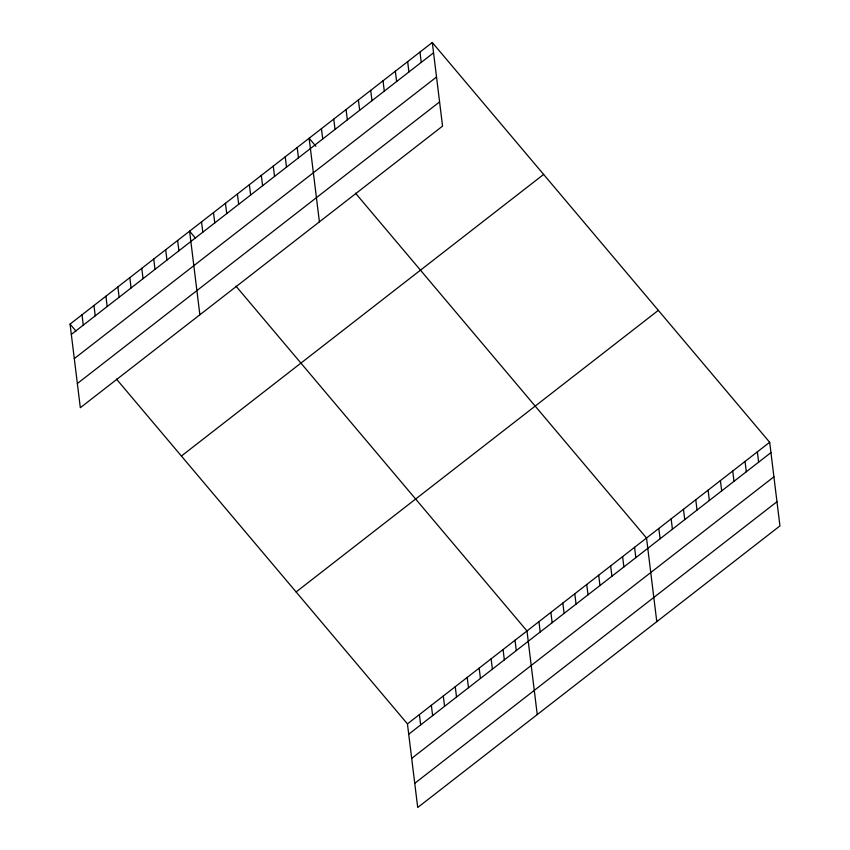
<?xml version="1.0" encoding="UTF-8"?>
<svg xmlns="http://www.w3.org/2000/svg" width="850" height="850" viewBox="0 0 850 850"><rect width="100%" height="100%" fill="white"/><g stroke="black" fill="none" stroke-linecap="round" stroke-linejoin="round"><path stroke-width="1.27" d="M432.289 42.5L442.553 126.119L80.325 407.713L70.061 324.094L432.289 42.5L769.675 442.287L779.939 525.906L417.711 807.5L407.447 723.881L116.45 379.068M71.326 334.411L433.553 52.817M74.301 358.604L436.528 77.01M77.361 383.52L439.588 101.926M181.401 456.025L543.628 174.431M296.108 591.951L658.336 310.356M407.447 723.881L769.675 442.287M408.712 734.198L770.939 452.604M411.687 758.391L773.914 476.797M414.747 783.307L776.974 501.712M315.881 146.242L309.134 138.242L319.398 221.861M355.523 193.216L646.521 538.029L656.784 621.648M195.5 238.159L189.593 231.168L199.867 314.787M235.981 286.142L526.979 630.955L537.242 714.574M70.061 324.094L75.958 331.086M757.361 451.86L758.625 462.177M745.046 461.433L746.311 471.75M732.721 471.006L733.996 481.323M720.407 480.579L721.682 490.907M708.093 490.163L709.357 500.48M695.778 499.736L697.043 510.053M683.464 509.309L684.728 519.626M671.149 518.883L672.414 529.199M658.835 528.456L660.099 538.773M634.567 547.326L635.832 557.643M622.604 556.612L623.879 566.929M610.651 565.909L611.926 576.226M598.697 575.195L599.972 585.512M586.744 584.492L588.019 594.809M574.791 593.789L576.066 604.106M562.838 603.075L564.113 613.392M550.885 612.372L552.149 622.689M538.932 621.658L540.196 631.975M515.026 640.252L516.29 650.569M503.072 649.538L504.337 659.855M419.974 52.073L421.239 62.39M491.119 658.835L492.384 669.152M407.66 61.646L408.924 71.963M479.166 668.121L480.431 678.438M395.346 71.219L396.61 81.536M467.213 677.418L468.478 687.735M383.021 80.793L384.296 91.109M455.26 686.715L456.524 697.032M370.706 90.366L371.971 100.693M443.307 696.001L444.571 706.318M358.392 99.949L359.656 110.266M431.354 705.298L432.618 715.615M346.078 109.522L347.342 119.839M419.401 714.584L420.665 724.901M333.763 119.096L335.027 129.412M321.449 128.669L322.713 138.986M297.181 147.539L298.446 157.856M285.228 156.825L286.493 167.142M273.264 166.122L274.539 176.439M261.311 175.408L262.586 185.725M249.358 184.705L250.633 195.022M237.405 194.002L238.68 204.319M225.452 203.288L226.727 213.605M213.499 212.585L214.774 222.902M201.546 221.871L202.81 232.188M177.639 240.454L178.904 250.782M165.686 249.751L166.951 260.068M153.733 259.048L154.998 269.365M141.78 268.334L143.044 278.651M129.827 277.631L131.091 287.948M117.874 286.918L119.138 297.234M105.921 296.214L107.185 306.531M93.968 305.511L95.232 315.828M82.014 314.797L83.279 325.114"/></g></svg>
